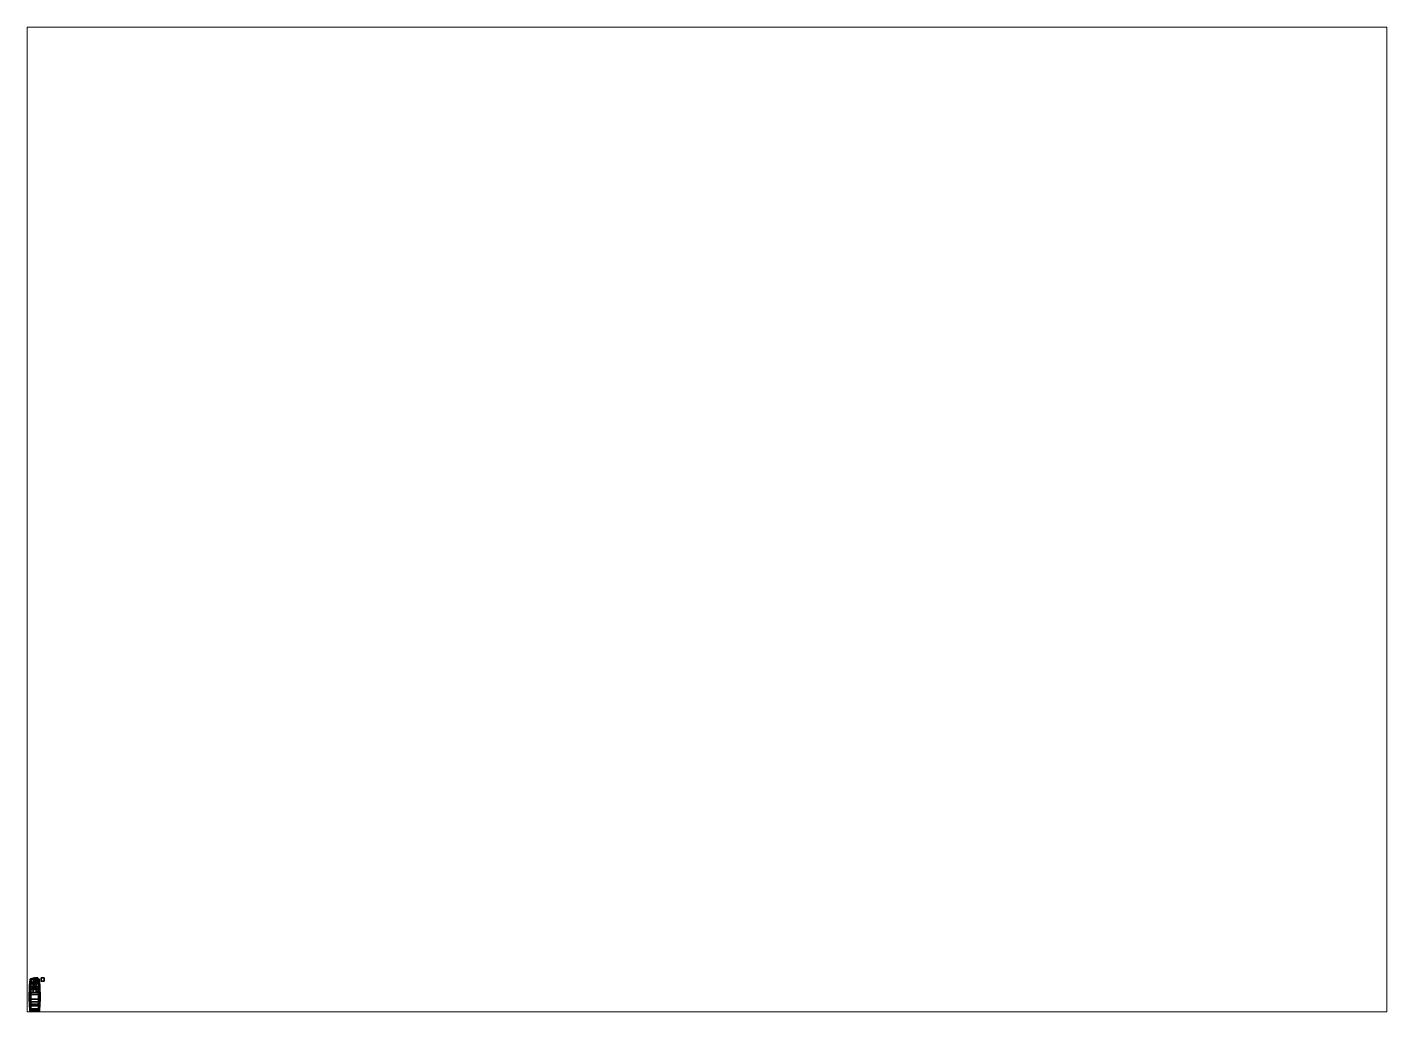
# Paper-space layout 'Layout1' of a CAD drawing. Header units: millimetres. Extents: x 28 to 251, y 20 to 181.
# The model-space entities are those that its viewports show. They can reach past a viewport. Long polylines and large blocks are cut down to what shows.
import ezdxf

# ---------------------------------------------------------------- set-up
doc = ezdxf.new("R2010")
doc.units = ezdxf.units.MM
doc.layers.add('ramp', color=3, linetype='Continuous')

msp = doc.modelspace()

# ---------------------------------------------------------------- linework, layer by layer
for points in [[(-1.54, 4.01, 1.18), (1.54, 4.01, 1.18), (1.45, 4.85, 1.11), (-1.45, 4.85, 1.11)], [(1.45, 4.85, -0.09), (1.54, 4.01, -0.1), (-1.54, 4.01, -0.1), (-1.45, 4.85, -0.09)], [(-1.45, 4.85, -0.09), (-1.54, 4.01, -0.1), (-1.54, 4.01, 1.18), (-1.45, 4.85, 1.11)], [(-1.45, 4.85, 1.11), (1.45, 4.85, 1.11), (1.42, 4.93, 1.11), (-1.42, 4.93, 1.11)], [(1.42, 4.93, -0.09), (1.45, 4.85, -0.09), (-1.45, 4.85, -0.09), (-1.42, 4.93, -0.09)], [(-1.42, 4.93, -0.09), (-1.45, 4.85, -0.09), (-1.45, 4.85, 1.11), (-1.42, 4.93, 1.11)], [(-1.42, 4.93, 1.11), (1.42, 4.93, 1.11), (0, 5.38, 1.1), (-1.31, 5.05, 1.11)], [(0, 5.27), (1.42, 4.93, -0.09), (-1.42, 4.93, -0.09), (-1.31, 5.05, -0.09)], [(-1.31, 5.05, -0.09), (-1.42, 4.93, -0.09), (-1.42, 4.93, 1.11), (-1.31, 5.05, 1.11)], [(-1.31, 5.05, 1.11), (0, 5.38, 1.1), (0, 5.27), (-1.31, 5.05, -0.09)], [(-1.07, 4.92, 1.11), (-1.07, 3.71, 1.19), (-1.07, 3.71, 1.23), (-1.07, 4.92, 1.16)], [(-1.07, 4.92, 1.16), (-1.07, 3.71, 1.23), (-0.31, 3.71, 1.23), (-0.31, 4.92, 1.16)], [(-0.31, 4.92, 1.16), (-0.31, 4.92, 1.11), (-1.07, 4.92, 1.11), (-1.07, 4.92, 1.16)], [(-0.31, 3.71, 1.23), (-0.31, 3.71, 1.19), (-0.31, 4.92, 1.11), (-0.31, 4.92, 1.16)], [(0, 5.38, 1.1), (1.42, 4.93, 1.11), (1.42, 4.93, -0.09), (0, 5.27)], [(1, 5.35, 6.7), (1, 5.35, 5.7), (0, 5.35, 5.7), (0, 5.35, 6.7)], [(1, 5.35, 5.7), (1, 4.35, 5.7), (0, 4.35, 5.7), (0, 5.35, 5.7)], [(0, 5.35, 5.7), (0, 4.35, 5.7), (0, 4.35, 6.7), (0, 5.35, 6.7)], [(0, 5.35, 6.7), (0, 4.35, 6.7), (1, 4.35, 6.7), (1, 5.35, 6.7)], [(0, 5.05, -0.75), (0, 4.85, -0.85), (0, 4.85, -0.09), (0, 5.05, -0.09)], [(0, 5.05, -0.09), (0, 4.85, -0.09), (0, 4.85, -0.85), (0, 5.05, -0.75)], [(0, 4.85, -0.09), (0, 4.01, -0.1), (0, 4.01, -0.79), (0, 4.85, -0.85)], [(0, 4.85, -0.85), (0, 4.01, -0.79), (0, 4.01, -0.1), (0, 4.85, -0.09)], [(0, 4.35, 6.7), (0, 4.35, 5.7), (1, 4.35, 5.7), (1, 4.35, 6.7)], [(0.31, 4.92, 1.11), (0.31, 3.71, 1.19), (0.31, 3.71, 1.23), (0.31, 4.92, 1.16)], [(0.31, 4.92, 1.16), (0.31, 3.71, 1.23), (1.07, 3.71, 1.23), (1.07, 4.92, 1.16)], [(1.07, 4.92, 1.16), (1.07, 4.92, 1.11), (0.31, 4.92, 1.11), (0.31, 4.92, 1.16)], [(1, 4.35, 6.7), (1, 4.35, 5.7), (1, 5.35, 5.7), (1, 5.35, 6.7)], [(1.07, 3.71, 1.23), (1.07, 3.71, 1.19), (1.07, 4.92, 1.11), (1.07, 4.92, 1.16)], [(1.42, 4.93, 1.11), (1.45, 4.85, 1.11), (1.45, 4.85, -0.09), (1.42, 4.93, -0.09)], [(1.45, 4.85, 1.11), (1.54, 4.01, 1.18), (1.54, 4.01, -0.1), (1.45, 4.85, -0.09)], [(3, 5.35, 5.7), (3, 4.35, 5.7), (2, 4.35, 5.7), (2, 5.35, 5.7)], [(2, 5.35, 5.7), (2, 4.35, 5.7), (3, 4.35, 5.7), (3, 5.35, 5.7)], [(-1.24, 1.7, -0.64), (-1.24, 0.12, -0.57), (-1.69, 0.12, -0.37), (-1.66, 1.7, -0.21)], [(-1.69, 0.12, 1.23), (-1.24, 0.12, 1.23), (-1.24, 1.7, 1.14), (-1.66, 1.7, 1.14)], [(-1.66, 1.7, -0.21), (-1.69, 0.12, -0.37), (-1.69, 0.12, 1.23), (-1.66, 1.7, 1.14)], [(-1.68, -1.27, 1.3), (-1.24, -1.27, 1.3), (-1.24, 0.12, 1.23), (-1.69, 0.12, 1.23)], [(-1.24, 0.12, -0.57), (-1.24, -1.27, -0.45), (-1.68, -1.27, -0.45), (-1.69, 0.12, -0.37)], [(-1.69, 0.12, -0.37), (-1.68, -1.27, -0.45), (-1.68, -1.27, 1.3), (-1.69, 0.12, 1.23)], [(-1.66, 1.7, 1.14), (-1.24, 1.7, 1.14), (-1.2, 2.64, 1.12), (-1.61, 2.64, 1.12)], [(0, 2.64, -0.71), (-1.24, 1.7, -0.64), (-1.66, 1.7, -0.21), (-1.61, 2.64, -0.19)], [(-1.61, 2.64, -0.19), (-1.66, 1.7, -0.21), (-1.66, 1.7, 1.14), (-1.61, 2.64, 1.12)], [(-1.61, 2.64, 1.25), (1.61, 2.64, 1.25), (1.54, 4.01, 1.18), (-1.54, 4.01, 1.18)], [(1.54, 4.01, -0.1), (1.61, 2.64, -0.19), (-1.61, 2.64, -0.19), (-1.54, 4.01, -0.1)], [(-1.54, 4.01, -0.1), (-1.61, 2.64, -0.19), (-1.61, 2.64, 1.25), (-1.54, 4.01, 1.18)], [(-1.61, 2.64, 1.12), (1.61, 2.64, 1.12), (1.61, 2.64, 1.25), (-1.61, 2.64, 1.25)], [(1.61, 2.64, -0.19), (0, 2.64, -0.71), (0, 2.64, -0.71), (-1.61, 2.64, -0.19)], [(-1.57, 3.34, 1.21), (-1.57, 3.34, 1.58), (0, 3.79, 1.85), (0, 3.79, 1.19)], [(0, 3.79, 1.19), (0, 3.79, 1.85), (-1.57, 3.34, 1.58), (-1.57, 3.34, 1.21)], [(-1.27, 4.13, 1.17), (-1.31, 4.06, 1.17), (-1.31, 4.06, 1.4), (-1.27, 4.13, 1.4)], [(-1.31, 4.06, 1.4), (-1.15, 4.06, 1.4), (-1.19, 4.13, 1.4), (-1.27, 4.13, 1.4)], [(-1.31, 4.06, 1.17), (-1.27, 3.99, 1.17), (-1.27, 3.99, 1.4), (-1.31, 4.06, 1.4)], [(-1.27, 3.99, 1.4), (-1.19, 3.99, 1.4), (-1.15, 4.06, 1.4), (-1.31, 4.06, 1.4)], [(-1.19, 4.13, 1.17), (-1.27, 4.13, 1.17), (-1.27, 4.13, 1.4), (-1.19, 4.13, 1.4)], [(-1.27, 3.99, 1.17), (-1.19, 3.99, 1.17), (-1.19, 3.99, 1.4), (-1.27, 3.99, 1.4)], [(-1.26, 3.08, 1.42), (-1.13, 3.38, 1.4), (-1.13, 3.38, 1.21), (-1.26, 3.08, 1.22)], [(-1.13, 3.38, 1.4), (-1.26, 3.08, 1.42), (-1.26, 3.08, 1.22), (-1.13, 3.38, 1.21)], [(-1.13, 2.78, 1.44), (-1.26, 3.08, 1.42), (-1.26, 3.08, 1.22), (-1.13, 2.78, 1.24)], [(-1.26, 3.08, 1.42), (-1.13, 2.78, 1.44), (-1.13, 2.78, 1.24), (-1.26, 3.08, 1.22)], [(-1.21, 2.64, 1.46), (-1.25, 1.7, 1.53), (-1.25, 1.7, 1.14), (-1.21, 2.64, 1.12)], [(-1.21, 2.64, 1.12), (-1.25, 1.7, 1.14), (-1.25, 1.7, 1.53), (-1.21, 2.64, 1.46)], [(-1.25, 1.7, 1.14), (-1.25, 0.12, 1.23), (-1.25, 0.12, 1.64), (-1.25, 1.7, 1.53)], [(-1.25, 1.7, 1.53), (-1.25, 0.12, 1.64), (-1.25, 0.12, 1.23), (-1.25, 1.7, 1.14)], [(-1.25, 0.12, 1.64), (-1.25, -1.27, 1.75), (-1.25, -1.27, 1.3), (-1.25, 0.12, 1.23)], [(-1.25, 0.12, 1.23), (-1.25, -1.27, 1.3), (-1.25, -1.27, 1.75), (-1.25, 0.12, 1.64)], [(-1.2, 2.64, 1.12), (-1.24, 1.7, 1.14), (-1.24, 1.7, 0.88), (-1.2, 2.64, 0.88)], [(0, 2.64, -0.71), (1.24, 1.7, -0.64), (-1.24, 1.7, -0.64), (0, 2.64, -0.71)], [(-1.2, 2.64, 0.88), (-1.24, 1.7, 0.88), (1.24, 1.7, 0.88), (1.2, 2.64, 0.88)], [(-1.24, 1.7, 1.14), (-1.24, 0.12, 1.23), (-1.24, 0.12, 0.88), (-1.24, 1.7, 0.88)], [(1.24, 1.7, -0.64), (1.24, 0.12, -0.57), (-1.24, 0.12, -0.57), (-1.24, 1.7, -0.64)], [(-1.24, 1.7, 0.88), (-1.24, 0.76, 0.88), (1.24, 0.76, 0.88), (1.24, 1.7, 0.88)], [(-1.24, 0.76, 0.88), (-1.24, 0.77, 1.44), (1.24, 0.77, 1.44), (1.24, 0.76, 0.88)], [(1.24, 0.76, 0.88), (1.24, 0.77, 1.44), (-1.24, 0.77, 1.44), (-1.24, 0.76, 0.88)], [(-1.24, 0.76, 0.13), (-1.24, 0.12, 0.13), (1.24, 0.12, 0.13), (1.24, 0.76, 0.13)], [(-1.24, 0.76, 0.88), (-1.24, 0.76, 0.13), (1.24, 0.76, 0.13), (1.24, 0.76, 0.88)], [(-1.24, 0.76, 0.88), (-1.24, 0.12, 0.88), (-1.24, 0.12, 0.13), (-1.24, 0.76, 0.13)], [(-1.24, 0.12, 1.23), (-1.24, -1.27, 1.3), (-1.24, -1.27, 0.17), (-1.24, 0.12, 0.13)], [(-1.24, 0.12, 0.13), (-1.24, -1.27, 0.17), (1.24, -1.27, 0.17), (1.24, 0.12, 0.13)], [(1.24, 0.12, -0.57), (1.24, -1.27, -0.45), (-1.24, -1.27, -0.45), (-1.24, 0.12, -0.57)], [(-1.2, 2.93, 1.23), (-1.21, 2.64, 1.25), (-1.21, 2.64, 1.46), (-1.2, 2.93, 1.43)], [(-1.2, 2.93, 1.43), (-1.21, 2.64, 1.46), (-1.21, 2.64, 1.25), (-1.2, 2.93, 1.23)], [(-1.2, 2.64, 0.88), (1.2, 2.64, 0.88), (1.2, 2.64, 1.12), (-1.2, 2.64, 1.12)], [(-1.15, 4.06, 1.17), (-1.19, 4.13, 1.17), (-1.19, 4.13, 1.4), (-1.15, 4.06, 1.4)], [(-1.19, 3.99, 1.17), (-1.15, 4.06, 1.17), (-1.15, 4.06, 1.4), (-1.19, 3.99, 1.4)], [(-1.13, 3.38, 1.4), (-0.83, 3.51, 1.4), (-0.83, 3.51, 1.2), (-1.13, 3.38, 1.21)], [(-0.83, 3.51, 1.4), (-1.13, 3.38, 1.4), (-1.13, 3.38, 1.21), (-0.83, 3.51, 1.2)], [(-0.83, 2.65, 1.44), (-1.13, 2.78, 1.44), (-1.13, 2.78, 1.24), (-0.83, 2.65, 1.24)], [(-1.13, 2.78, 1.44), (-0.83, 2.65, 1.44), (-0.83, 2.65, 1.24), (-1.13, 2.78, 1.24)], [(-1.07, 3.71, 1.23), (-1.07, 3.71, 1.19), (-0.31, 3.71, 1.19), (-0.31, 3.71, 1.23)], [(-0.83, 3.51, 1.4), (-0.53, 3.38, 1.4), (-0.53, 3.38, 1.21), (-0.83, 3.51, 1.2)], [(-0.53, 3.38, 1.4), (-0.83, 3.51, 1.4), (-0.83, 3.51, 1.2), (-0.53, 3.38, 1.21)], [(-0.53, 2.78, 1.44), (-0.83, 2.65, 1.44), (-0.83, 2.65, 1.24), (-0.53, 2.78, 1.24)], [(-0.83, 2.65, 1.44), (-0.53, 2.78, 1.44), (-0.53, 2.78, 1.24), (-0.83, 2.65, 1.24)], [(-0.53, 3.38, 1.4), (-0.4, 3.08, 1.42), (-0.4, 3.08, 1.22), (-0.53, 3.38, 1.21)], [(-0.4, 3.08, 1.42), (-0.53, 3.38, 1.4), (-0.53, 3.38, 1.21), (-0.4, 3.08, 1.22)], [(-0.4, 3.08, 1.42), (-0.53, 2.78, 1.44), (-0.53, 2.78, 1.24), (-0.4, 3.08, 1.22)], [(-0.53, 2.78, 1.44), (-0.4, 3.08, 1.42), (-0.4, 3.08, 1.22), (-0.53, 2.78, 1.24)], [(-0.49, 2.32, 0.88), (-0.49, 2.14, 0.88), (-0.49, 2.14, 1.32), (-0.49, 2.32, 0.88)], [(-0.49, 2.32, 0.88), (-0.49, 2.14, 1.32), (0.49, 2.14, 1.32), (0.49, 2.32, 0.88)], [(-0.49, 2.14, 0.88), (-0.49, 0.76, 0.88), (-0.49, 0.77, 1.44), (-0.49, 2.14, 1.32)], [(-0.49, 2.14, 1.32), (-0.49, 0.77, 1.44), (0.49, 0.77, 1.44), (0.49, 2.14, 1.32)], [(-0.49, 0.77, 1.44), (-0.49, 0.76, 0.88), (0.49, 0.76, 0.88), (0.49, 0.77, 1.44)], [(0, 4.01, -0.79), (0, 2.64, -0.71), (0, 2.64, -0.19), (0, 4.01, -0.1)], [(0, 4.01, -0.1), (0, 2.64, -0.19), (0, 2.64, -0.71), (0, 4.01, -0.79)], [(0, 3.79, 1.19), (0, 3.79, 1.85), (1.57, 3.34, 1.58), (1.57, 3.34, 1.21)], [(1.57, 3.34, 1.21), (1.57, 3.34, 1.58), (0, 3.79, 1.85), (0, 3.79, 1.19)], [(1.66, 1.7, -0.21), (1.24, 1.7, -0.64), (0, 2.64, -0.71), (1.61, 2.64, -0.19)], [(0.31, 3.71, 1.23), (0.31, 3.71, 1.19), (1.07, 3.71, 1.19), (1.07, 3.71, 1.23)], [(0.53, 3.38, 1.4), (0.4, 3.08, 1.42), (0.4, 3.08, 1.22), (0.53, 3.38, 1.21)], [(0.4, 3.08, 1.42), (0.53, 3.38, 1.4), (0.53, 3.38, 1.21), (0.4, 3.08, 1.22)], [(0.4, 3.08, 1.42), (0.53, 2.78, 1.44), (0.53, 2.78, 1.24), (0.4, 3.08, 1.22)], [(0.53, 2.78, 1.44), (0.4, 3.08, 1.42), (0.4, 3.08, 1.22), (0.53, 2.78, 1.24)], [(0.49, 2.14, 1.32), (0.49, 2.14, 0.88), (0.49, 2.32, 0.88)], [(0.49, 0.77, 1.44), (0.49, 0.76, 0.88), (0.49, 2.14, 0.88), (0.49, 2.14, 1.32)], [(0.83, 3.51, 1.4), (0.53, 3.38, 1.4), (0.53, 3.38, 1.21), (0.83, 3.51, 1.2)], [(0.53, 3.38, 1.4), (0.83, 3.51, 1.4), (0.83, 3.51, 1.2), (0.53, 3.38, 1.21)], [(0.53, 2.78, 1.44), (0.83, 2.65, 1.44), (0.83, 2.65, 1.24), (0.53, 2.78, 1.24)], [(0.83, 2.65, 1.44), (0.53, 2.78, 1.44), (0.53, 2.78, 1.24), (0.83, 2.65, 1.24)], [(0.79, 1.14, 1.71), (0.72, 0.98, 1.71), (0.72, 0.98, 1.76), (0.79, 1.14, 1.76)], [(0.79, 1.14, 1.71), (1.18, 0.98, 1.71), (1.11, 0.82, 1.71), (0.72, 0.98, 1.71)], [(1.18, 0.98, 1.76), (0.79, 1.14, 1.76), (0.72, 0.98, 1.76), (1.11, 0.82, 1.76)], [(0.72, 0.98, 1.71), (0.79, 0.82, 1.71), (0.79, 0.82, 1.76), (0.72, 0.98, 1.76)], [(0.72, 0.98, 1.71), (1.11, 0.82, 1.71), (0.95, 0.75, 1.71), (0.79, 0.82, 1.71)], [(1.11, 0.82, 1.76), (0.72, 0.98, 1.76), (0.79, 0.82, 1.76), (0.95, 0.75, 1.76)], [(0.95, 1.21, 1.71), (0.79, 1.14, 1.71), (0.79, 1.14, 1.76), (0.95, 1.21, 1.76)], [(0.95, 1.21, 1.71), (1.11, 1.14, 1.71), (1.18, 0.98, 1.71), (0.79, 1.14, 1.71)], [(1.11, 1.14, 1.76), (0.95, 1.21, 1.76), (0.79, 1.14, 1.76), (1.18, 0.98, 1.76)], [(0.79, 0.82, 1.71), (0.95, 0.75, 1.71), (0.95, 0.75, 1.76), (0.79, 0.82, 1.76)], [(1.13, 3.38, 1.4), (0.83, 3.51, 1.4), (0.83, 3.51, 1.2), (1.13, 3.38, 1.21)], [(0.83, 3.51, 1.4), (1.13, 3.38, 1.4), (1.13, 3.38, 1.21), (0.83, 3.51, 1.2)], [(0.83, 2.65, 1.44), (1.13, 2.78, 1.44), (1.13, 2.78, 1.24), (0.83, 2.65, 1.24)], [(1.13, 2.78, 1.44), (0.83, 2.65, 1.44), (0.83, 2.65, 1.24), (1.13, 2.78, 1.24)], [(0.95, 1, 0.88), (0.93, 0.98, 0.88), (0.93, 0.98, 1.78), (0.95, 1, 1.78)], [(0.95, 1, 1.78), (0.93, 0.98, 1.78), (0.95, 0.95, 1.78), (0.98, 0.98, 1.78)], [(0.93, 0.98, 0.88), (0.95, 0.95, 0.88), (0.95, 0.95, 1.78), (0.93, 0.98, 1.78)], [(1.11, 1.14, 1.71), (0.95, 1.21, 1.71), (0.95, 1.21, 1.76), (1.11, 1.14, 1.76)], [(0.98, 0.98, 0.88), (0.95, 1, 0.88), (0.95, 1, 1.78), (0.98, 0.98, 1.78)], [(0.95, 0.95, 0.88), (0.98, 0.98, 0.88), (0.98, 0.98, 1.78), (0.95, 0.95, 1.78)], [(0.95, 0.75, 1.71), (1.11, 0.82, 1.71), (1.11, 0.82, 1.76), (0.95, 0.75, 1.76)], [(1.18, 0.98, 1.71), (1.11, 1.14, 1.71), (1.11, 1.14, 1.76), (1.18, 0.98, 1.76)], [(1.11, 0.82, 1.71), (1.18, 0.98, 1.71), (1.18, 0.98, 1.76), (1.11, 0.82, 1.76)], [(1.26, 3.08, 1.42), (1.13, 3.38, 1.4), (1.13, 3.38, 1.21), (1.26, 3.08, 1.22)], [(1.13, 3.38, 1.4), (1.26, 3.08, 1.42), (1.26, 3.08, 1.22), (1.13, 3.38, 1.21)], [(1.13, 2.78, 1.44), (1.26, 3.08, 1.42), (1.26, 3.08, 1.22), (1.13, 2.78, 1.24)], [(1.26, 3.08, 1.42), (1.13, 2.78, 1.44), (1.13, 2.78, 1.24), (1.26, 3.08, 1.22)], [(1.19, 4.13, 1.17), (1.15, 4.06, 1.17), (1.15, 4.06, 1.4), (1.19, 4.13, 1.4)], [(1.15, 4.06, 1.4), (1.31, 4.06, 1.4), (1.27, 4.13, 1.4), (1.19, 4.13, 1.4)], [(1.15, 4.06, 1.17), (1.19, 3.99, 1.17), (1.19, 3.99, 1.4), (1.15, 4.06, 1.4)], [(1.19, 3.99, 1.4), (1.27, 3.99, 1.4), (1.31, 4.06, 1.4), (1.15, 4.06, 1.4)], [(1.27, 4.13, 1.17), (1.19, 4.13, 1.17), (1.19, 4.13, 1.4), (1.27, 4.13, 1.4)], [(1.19, 3.99, 1.17), (1.27, 3.99, 1.17), (1.27, 3.99, 1.4), (1.19, 3.99, 1.4)], [(1.2, 2.93, 1.23), (1.21, 2.64, 1.25), (1.21, 2.64, 1.46), (1.2, 2.93, 1.43)], [(1.2, 2.93, 1.43), (1.21, 2.64, 1.46), (1.21, 2.64, 1.25), (1.2, 2.93, 1.23)], [(1.2, 2.64, 0.88), (1.24, 1.7, 0.88), (1.24, 1.7, 1.14), (1.2, 2.64, 1.12)], [(1.2, 2.64, 1.12), (1.24, 1.7, 1.14), (1.66, 1.7, 1.14), (1.61, 2.64, 1.12)], [(1.21, 2.64, 1.46), (1.25, 1.7, 1.53), (1.25, 1.7, 1.14), (1.21, 2.64, 1.12)], [(1.21, 2.64, 1.12), (1.25, 1.7, 1.14), (1.25, 1.7, 1.53), (1.21, 2.64, 1.46)], [(1.69, 0.12, -0.37), (1.24, 0.12, -0.57), (1.24, 1.7, -0.64), (1.66, 1.7, -0.21)], [(1.24, 1.7, 1.14), (1.24, 0.12, 1.23), (1.69, 0.12, 1.23), (1.66, 1.7, 1.14)], [(1.24, 1.7, 0.88), (1.24, 0.12, 0.88), (1.24, 0.12, 1.23), (1.24, 1.7, 1.14)], [(1.24, 0.76, 0.13), (1.24, 0.12, 0.13), (1.24, 0.12, 0.88), (1.24, 0.76, 0.88)], [(1.68, -1.27, -0.45), (1.24, -1.27, -0.45), (1.24, 0.12, -0.57), (1.69, 0.12, -0.37)], [(1.24, 0.12, 1.23), (1.24, -1.27, 1.3), (1.68, -1.27, 1.3), (1.69, 0.12, 1.23)], [(1.24, 0.12, 0.13), (1.24, -1.27, 0.17), (1.24, -1.27, 1.3), (1.24, 0.12, 1.23)], [(1.25, 1.7, 1.53), (1.25, 0.12, 1.64), (1.25, 0.12, 1.23), (1.25, 1.7, 1.14)], [(1.25, 1.7, 1.14), (1.25, 0.12, 1.23), (1.25, 0.12, 1.64), (1.25, 1.7, 1.53)], [(1.25, 0.12, 1.23), (1.25, -1.27, 1.3), (1.25, -1.27, 1.75), (1.25, 0.12, 1.64)], [(1.25, 0.12, 1.64), (1.25, -1.27, 1.75), (1.25, -1.27, 1.3), (1.25, 0.12, 1.23)], [(1.31, 4.06, 1.17), (1.27, 4.13, 1.17), (1.27, 4.13, 1.4), (1.31, 4.06, 1.4)], [(1.27, 3.99, 1.17), (1.31, 4.06, 1.17), (1.31, 4.06, 1.4), (1.27, 3.99, 1.4)], [(1.54, 4.01, 1.18), (1.61, 2.64, 1.25), (1.61, 2.64, -0.19), (1.54, 4.01, -0.1)], [(1.61, 2.64, 1.12), (1.66, 1.7, 1.14), (1.66, 1.7, -0.21), (1.61, 2.64, -0.19)], [(1.66, 1.7, 1.14), (1.69, 0.12, 1.23), (1.69, 0.12, -0.37), (1.66, 1.7, -0.21)], [(1.69, 0.12, 1.23), (1.68, -1.27, 1.3), (1.68, -1.27, -0.45), (1.69, 0.12, -0.37)], [(1.68, -1.27, -0.45), (1.61, -2.88, -0.45), (-1.61, -2.88, -0.45), (-1.68, -1.27, -0.45)], [(-1.61, -2.88, 1.36), (-1.24, -2.88, 1.36), (-1.24, -1.27, 1.3), (-1.68, -1.27, 1.3)], [(-1.68, -1.27, -0.45), (-1.61, -2.88, -0.45), (-1.61, -2.88, 1.36), (-1.68, -1.27, 1.3)], [(-1.59, -3.4, 1.39), (-1.24, -3.4, 1.39), (-1.24, -2.88, 1.36), (-1.61, -2.88, 1.36)], [(1.61, -2.88, -0.45), (1.59, -3.4, -0.36), (-1.59, -3.4, -0.36), (-1.61, -2.88, -0.45)], [(-1.61, -2.88, -0.45), (-1.59, -3.4, -0.36), (-1.59, -3.4, 1.39), (-1.61, -2.88, 1.36)], [(1.59, -3.4, -0.36), (1.54, -4.3, -0.07), (-1.54, -4.3, -0.07), (-1.59, -3.4, -0.36)], [(-1.54, -4.3, 1.44), (-1.24, -4.3, 1.44), (-1.24, -3.4, 1.39), (-1.59, -3.4, 1.39)], [(-1.59, -3.4, -0.36), (-1.54, -4.3, -0.07), (-1.54, -4.3, 1.44), (-1.59, -3.4, 1.39)], [(-1.25, -1.27, 1.3), (-1.25, -2.88, 1.36), (-1.25, -2.88, 1.86), (-1.25, -1.27, 1.75)], [(-1.25, -1.27, 1.75), (-1.25, -2.88, 1.86), (-1.25, -2.88, 1.36), (-1.25, -1.27, 1.3)], [(-1.25, -2.88, 1.86), (-1.25, -3.4, 1.91), (-1.25, -3.4, 1.39), (-1.25, -2.88, 1.36)], [(-1.25, -2.88, 1.36), (-1.25, -3.4, 1.39), (-1.25, -3.4, 1.91), (-1.25, -2.88, 1.86)], [(-1.25, -3.4, 1.39), (-1.25, -4.3, 1.44), (-1.25, -4.3, 1.97), (-1.25, -3.4, 1.91)], [(-1.25, -3.4, 1.91), (-1.25, -4.3, 1.97), (-1.25, -4.3, 1.44), (-1.25, -3.4, 1.39)], [(-1.24, -1.27, 1.3), (-1.24, -2.88, 1.36), (-1.24, -2.88, 0.35), (-1.24, -2.16, 0.23)], [(1.24, -2.16, 0.23), (1.24, -1.27, 0.17), (-1.24, -1.27, 0.17), (-1.24, -2.16, 0.23)], [(-1.24, -1.27, 1.3), (-1.24, -1.27, 1.3), (-1.24, -2.16, 0.23), (-1.24, -1.27, 0.17)], [(-1.24, -2.16, 0.23), (-1.24, -3.42, 0.44), (1.24, -3.42, 0.44), (1.24, -2.16, 0.23)], [(-1.24, -2.88, 1.36), (-1.24, -3.4, 1.39), (-1.24, -3.4, 0.44), (-1.24, -2.88, 0.35)], [(-1.24, -3.4, 1.39), (-1.24, -4.3, 1.44), (-1.24, -4.3, 0.45), (-1.24, -3.4, 0.44)], [(-1.24, -3.42, 0.44), (-1.24, -4.97, 0.46), (1.24, -4.97, 0.46), (1.24, -3.42, 0.44)], [(1.24, -1.27, 1.3), (1.24, -2.88, 1.36), (1.61, -2.88, 1.36), (1.68, -1.27, 1.3)], [(1.24, -2.16, 0.23), (1.24, -2.88, 0.35), (1.24, -2.88, 1.36), (1.24, -1.27, 1.3)], [(1.24, -1.27, 0.17), (1.24, -2.16, 0.23), (1.24, -1.27, 1.3)], [(1.24, -2.88, 1.36), (1.24, -3.4, 1.39), (1.59, -3.4, 1.39), (1.61, -2.88, 1.36)], [(1.24, -2.88, 0.35), (1.24, -3.42, 0.44), (1.24, -3.4, 1.39), (1.24, -2.88, 1.36)], [(1.24, -3.4, 1.39), (1.24, -4.3, 1.44), (1.54, -4.3, 1.44), (1.59, -3.4, 1.39)], [(1.24, -3.42, 0.44), (1.24, -4.3, 0.45), (1.24, -4.3, 1.44), (1.24, -3.4, 1.39)], [(1.25, -1.27, 1.75), (1.25, -2.88, 1.86), (1.25, -2.88, 1.36), (1.25, -1.27, 1.3)], [(1.25, -1.27, 1.3), (1.25, -2.88, 1.36), (1.25, -2.88, 1.86), (1.25, -1.27, 1.75)], [(1.25, -2.88, 1.36), (1.25, -3.4, 1.39), (1.25, -3.4, 1.91), (1.25, -2.88, 1.86)], [(1.25, -2.88, 1.86), (1.25, -3.4, 1.91), (1.25, -3.4, 1.39), (1.25, -2.88, 1.36)], [(1.25, -3.4, 1.91), (1.25, -4.3, 1.97), (1.25, -4.3, 1.44), (1.25, -3.4, 1.39)], [(1.25, -3.4, 1.39), (1.25, -4.3, 1.44), (1.25, -4.3, 1.97), (1.25, -3.4, 1.91)], [(1.59, -3.4, 1.39), (1.54, -4.3, 1.44), (1.54, -4.3, -0.07), (1.59, -3.4, -0.36)], [(1.61, -2.88, 1.36), (1.59, -3.4, 1.39), (1.59, -3.4, -0.36), (1.61, -2.88, -0.45)], [(1.68, -1.27, 1.3), (1.61, -2.88, 1.36), (1.61, -2.88, -0.45), (1.68, -1.27, -0.45)], [(-1.5, -4.71, 1.47), (-1.24, -4.71, 1.47), (-1.24, -4.3, 1.44), (-1.54, -4.3, 1.44)], [(1.54, -4.3, -0.07), (1.5, -4.71, 0.12), (-1.5, -4.71, 0.12), (-1.54, -4.3, -0.07)], [(-1.54, -4.3, -0.07), (-1.5, -4.71, 0.12), (-1.5, -4.71, 1.47), (-1.54, -4.3, 1.44)], [(1.5, -4.71, 0.12), (1.48, -4.94, 0.33), (-1.48, -4.94, 0.33), (-1.5, -4.71, 0.12)], [(-1.48, -4.94, 1.47), (-1.24, -4.94, 1.47), (-1.24, -4.71, 1.47), (-1.5, -4.71, 1.47)], [(-1.5, -4.71, 0.12), (-1.48, -4.94, 0.33), (-1.48, -4.94, 1.47), (-1.5, -4.71, 1.47)], [(-1.34, -5.2, 1.47), (-1.24, -5.2, 1.47), (-1.24, -4.94, 1.47), (-1.48, -4.94, 1.47)], [(-1.24, -4.94, 0.33), (-1.24, -5.2, 1.47), (-1.34, -5.2, 1.47), (-1.48, -4.94, 0.33)], [(-1.48, -4.94, 0.33), (-1.34, -5.2, 1.47), (-1.34, -5.2, 1.47), (-1.48, -4.94, 1.47)], [(-1.34, -5.2, 1.47), (-1.24, -5.2, 1.47), (-1.24, -5.2, 1.47), (-1.34, -5.2, 1.47)], [(-1.25, -4.3, 1.97), (-1.25, -4.71, 2.01), (-1.25, -4.71, 1.47), (-1.25, -4.3, 1.44)], [(-1.25, -4.3, 1.44), (-1.25, -4.71, 1.47), (-1.25, -4.71, 2.01), (-1.25, -4.3, 1.97)], [(-1.25, -4.71, 1.47), (-1.25, -4.94, 1.47), (-1.25, -4.94, 2.02), (-1.25, -4.71, 2.01)], [(-1.25, -4.71, 2.01), (-1.25, -4.94, 2.02), (-1.25, -4.94, 1.47), (-1.25, -4.71, 1.47)], [(-1.25, -4.94, 1.47), (-1.25, -5.2, 1.47), (-1.25, -5.38, 2.05), (-1.25, -4.94, 2.02)], [(-1.25, -4.94, 2.02), (-1.25, -5.38, 2.05), (-1.25, -5.2, 1.47), (-1.25, -4.94, 1.47)], [(-1.24, -4.3, 1.44), (-1.24, -4.71, 1.47), (-1.24, -4.71, 0.46), (-1.24, -4.3, 0.45)], [(-1.24, -4.71, 1.47), (-1.24, -4.94, 1.47), (-1.24, -4.94, 0.46), (-1.24, -4.71, 0.46)], [(-1.24, -4.94, 1.47), (-1.24, -5.2, 1.47), (-1.24, -4.97, 0.46), (-1.24, -4.94, 0.46)], [(1.24, -4.94, 0.33), (1.24, -4.97, 0.46), (-1.24, -4.97, 0.46), (-1.24, -4.94, 0.33)], [(1.24, -4.3, 1.44), (1.24, -4.71, 1.47), (1.5, -4.71, 1.47), (1.54, -4.3, 1.44)], [(1.24, -4.3, 0.45), (1.24, -4.71, 0.46), (1.24, -4.71, 1.47), (1.24, -4.3, 1.44)], [(1.24, -4.71, 1.47), (1.24, -4.94, 1.47), (1.48, -4.94, 1.47), (1.5, -4.71, 1.47)], [(1.24, -4.71, 0.46), (1.24, -4.94, 0.46), (1.24, -4.94, 1.47), (1.24, -4.71, 1.47)], [(1.34, -5.2, 1.47), (1.24, -5.2, 1.47), (1.24, -4.94, 0.33), (1.48, -4.94, 0.33)], [(1.24, -4.94, 1.47), (1.24, -5.2, 1.47), (1.34, -5.2, 1.47), (1.48, -4.94, 1.47)], [(1.24, -4.94, 0.46), (1.24, -4.97, 0.46), (1.24, -5.2, 1.47), (1.24, -4.94, 1.47)], [(1.34, -5.2, 1.47), (1.24, -5.2, 1.47), (1.24, -5.2, 1.47), (1.34, -5.2, 1.47)], [(1.25, -4.3, 1.44), (1.25, -4.71, 1.47), (1.25, -4.71, 2.01), (1.25, -4.3, 1.97)], [(1.25, -4.3, 1.97), (1.25, -4.71, 2.01), (1.25, -4.71, 1.47), (1.25, -4.3, 1.44)], [(1.25, -4.71, 2.01), (1.25, -4.94, 2.02), (1.25, -4.94, 1.47), (1.25, -4.71, 1.47)], [(1.25, -4.71, 1.47), (1.25, -4.94, 1.47), (1.25, -4.94, 2.02), (1.25, -4.71, 2.01)], [(1.25, -4.94, 2.02), (1.25, -5.38, 2.05), (1.25, -5.2, 1.47), (1.25, -4.94, 1.47)], [(1.25, -4.94, 1.47), (1.25, -5.2, 1.47), (1.25, -5.38, 2.05), (1.25, -4.94, 2.02)], [(1.48, -4.94, 1.47), (1.34, -5.2, 1.47), (1.34, -5.2, 1.47), (1.48, -4.94, 0.33)], [(1.5, -4.71, 1.47), (1.48, -4.94, 1.47), (1.48, -4.94, 0.33), (1.5, -4.71, 0.12)], [(1.54, -4.3, 1.44), (1.5, -4.71, 1.47), (1.5, -4.71, 0.12), (1.54, -4.3, -0.07)]]:
    msp.add_3dface(points)
at = {"layer": 'ramp'}
for points in [[(-1.24, -4.97, 0.46), (-1.24, -5.2, 1.47), (1.24, -5.2, 1.47), (1.24, -4.97, 0.46)], [(1.24, -4.97, 0.46), (1.24, -5.2, 1.47), (-1.24, -5.2, 1.47), (-1.24, -4.97, 0.46)], [(1.24, -5.2, 1.47), (1.24, -5.48, 2.48), (-1.24, -5.48, 2.48), (-1.24, -5.2, 1.47)], [(-1.24, -5.2, 1.47), (-1.24, -5.48, 2.48), (1.24, -5.48, 2.48), (1.24, -5.2, 1.47)]]:
    msp.add_3dface(points, dxfattribs=at)

psp = doc.layouts.get("Layout1")

# ---------------------------------------------------------------- viewports
at = {"layer": '0'}
psp.add_viewport(center=(139.22, 100.81), size=(222.76, 161.29), view_center_point=(210, 148.5), view_height=307.4901, dxfattribs=at)

doc.saveas('drawing.dxf')
